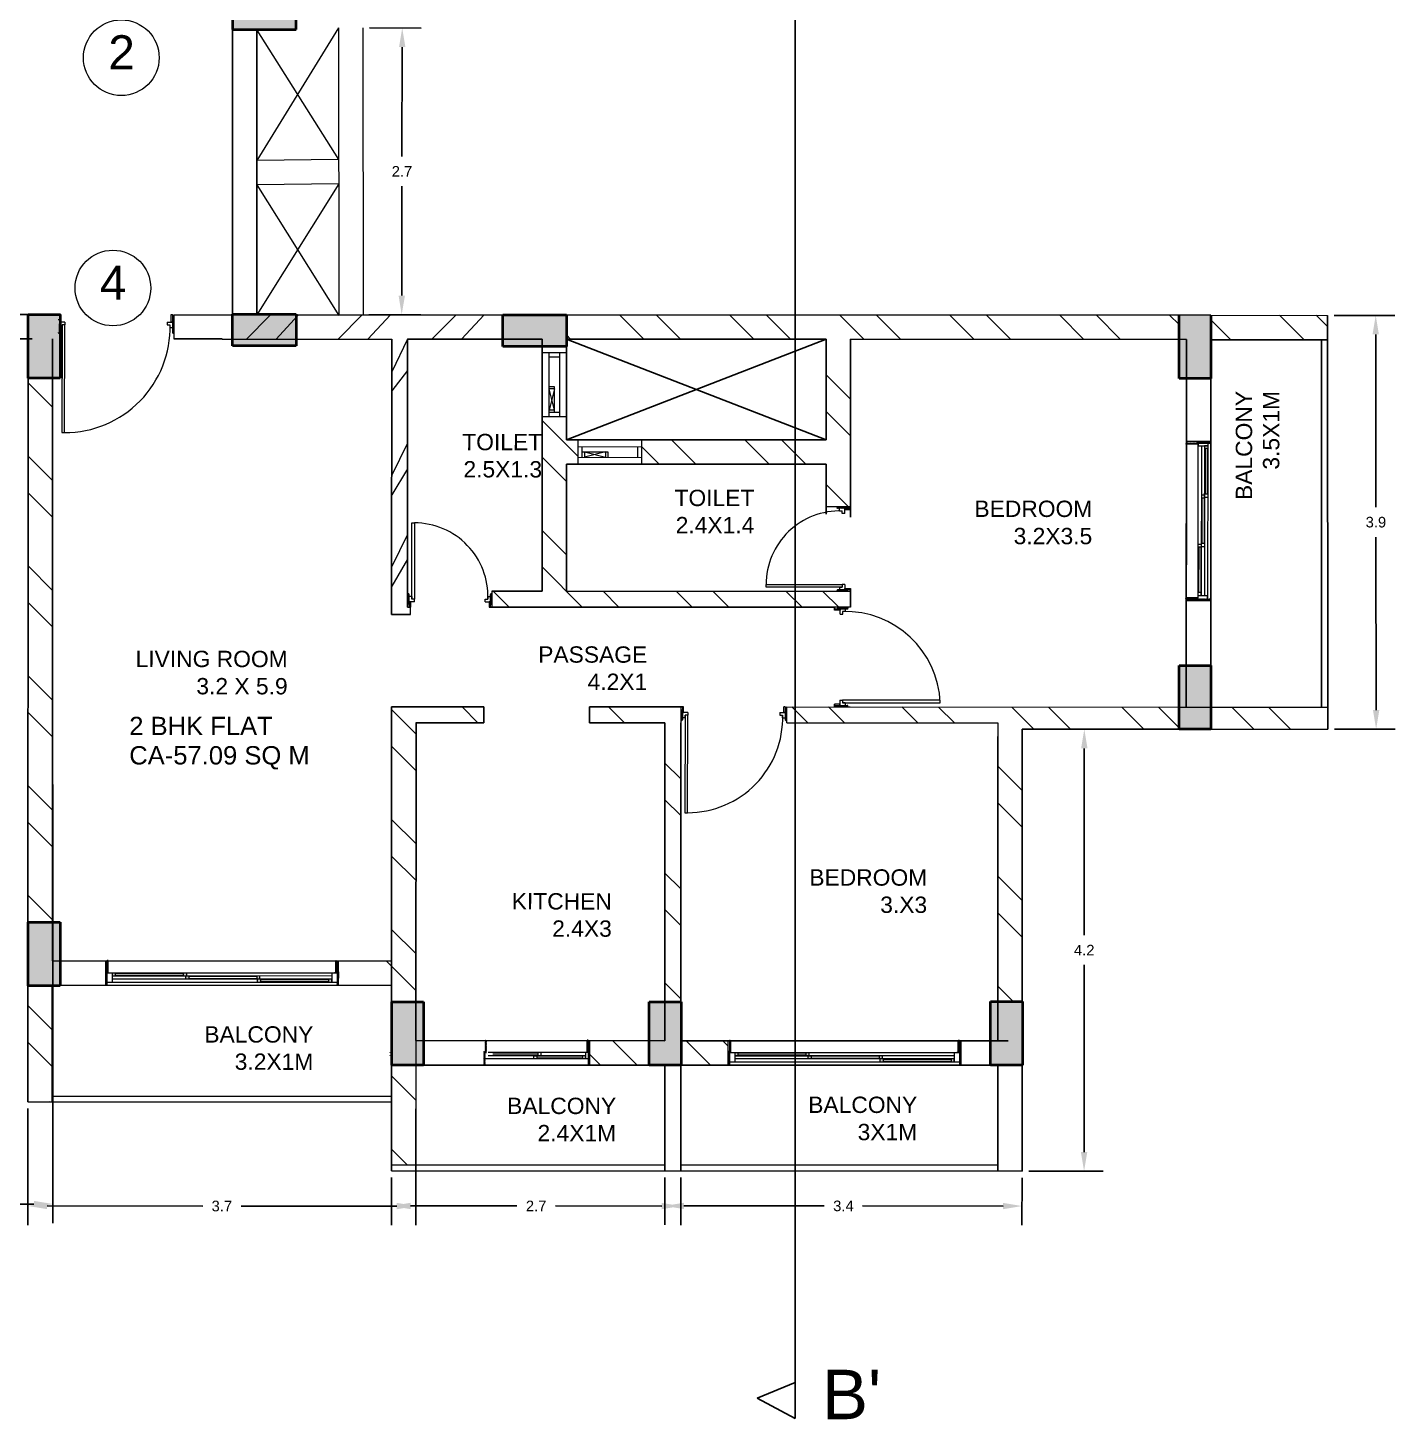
# Model space of a CAD drawing. Header units: metres. Extents: x 29392 to 32022, y 3934 to 33962.
# Drawn here: x 29453.41 to 29466.31, y 4176.21 to 4189.34 of the extents above; entities that cross this region are included whole.
import ezdxf

# ---------------------------------------------------------------- set-up
doc = ezdxf.new("R2010")
doc.units = ezdxf.units.M
doc.linetypes.add('DASHED2', pattern=[9.525, 6.35, -3.175])
doc.linetypes.add('HIDDEN2', pattern=[4.7625, 3.175, -1.5875])
for name, color, linetype, lineweight in [('COLUMN', 7, 'Continuous', 40), ('DOOR', 7, 'Continuous', 20), ('finiture', 7, 'Continuous', 20), ('text', 7, 'Continuous', 5)]:
    doc.layers.add(name, color=color, linetype=linetype, lineweight=lineweight)
doc.styles.add('Annotative', font='arial.ttf')
doc.styles.get("Standard").update_dxf_attribs({"font": 'arial.ttf'})
doc.dimstyles.get("Standard").update_dxf_attribs({"dimtxt": 0.1, "dimasz": 0.18, "dimexe": 0.18, "dimexo": 0.0625, "dimgap": 0.09, "dimtad": 0, "dimtih": 1, "dimtoh": 1, "dimdec": 1, "dimzin": 0, "dimdsep": 46, "dimtxsty": 'Standard', "dimcen": 0.09, "dimadec": 0, "dimazin": 0, "dimtfac": 1, "dimtdec": 1, "dimtofl": 0, "dimtmove": 0, "dimatfit": 3, "dimfxl": 1, "dimtolj": 1, "dimtzin": 0, "dimarcsym": 0})

# ---------------------------------------------------------------- blocks, each defined once
blk = doc.blocks.new('*D232')
at = {"color": 0, "lineweight": -2, "transparency": 16777216}
for p, q in [((29450.179, 4186.341), (29450.182, 4178.06)), ((29453.642, 4186.342), (29453.645, 4178.061)), ((29450.362, 4178.24), (29451.371, 4178.24)), ((29453.465, 4178.241), (29451.734, 4178.24))]:
    blk.add_line(p, q, dxfattribs=at)
at = {"color": 0, "transparency": 16777216}
for points in [[(29450.362, 4178.27), (29450.362, 4178.21), (29450.182, 4178.24)], [(29453.465, 4178.271), (29453.465, 4178.211), (29453.645, 4178.241)]]:
    blk.add_solid(points, dxfattribs=at)
at = {"layer": 'Defpoints', "color": 0, "transparency": 16777216}
for p in [(29450.179, 4186.403), (29453.642, 4186.405), (29450.182, 4178.24)]:
    blk.add_point(p, dxfattribs=at)
at = {"color": 0, "transparency": 16777216, "insert": (29451.552, 4178.24), "char_height": 0.1, "attachment_point": 5}
blk.add_mtext('\\A1;3.5', dxfattribs=at)
blk = doc.blocks.new('*D233')
at = {"color": 0, "lineweight": -2, "transparency": 16777216}
for p, q in [((29453.409, 4179.142), (29453.409, 4178.043)), ((29457.07, 4179.141), (29457.07, 4178.042)), ((29453.589, 4178.223), (29455.058, 4178.222)), ((29456.89, 4178.222), (29455.42, 4178.222))]:
    blk.add_line(p, q, dxfattribs=at)
at = {"color": 0, "transparency": 16777216}
for points in [[(29453.589, 4178.253), (29453.589, 4178.193), (29453.409, 4178.223)], [(29456.89, 4178.252), (29456.89, 4178.192), (29457.07, 4178.222)]]:
    blk.add_solid(points, dxfattribs=at)
at = {"layer": 'Defpoints', "color": 0, "transparency": 16777216}
for p in [(29453.409, 4179.205), (29457.07, 4179.203), (29457.07, 4178.222)]:
    blk.add_point(p, dxfattribs=at)
at = {"color": 0, "transparency": 16777216, "insert": (29455.239, 4178.222), "char_height": 0.1, "attachment_point": 5}
blk.add_mtext('\\A1;3.7', dxfattribs=at)
blk = doc.blocks.new('*D234')
at = {"color": 0, "lineweight": -2, "transparency": 16777216}
for p, q in [((29456.84, 4178.491), (29456.84, 4178.043)), ((29459.57, 4178.49), (29459.57, 4178.042)), ((29457.02, 4178.223), (29458.023, 4178.223)), ((29459.39, 4178.222), (29458.387, 4178.223))]:
    blk.add_line(p, q, dxfattribs=at)
at = {"color": 0, "transparency": 16777216}
for points in [[(29457.02, 4178.253), (29457.02, 4178.193), (29456.84, 4178.223)], [(29459.39, 4178.252), (29459.39, 4178.192), (29459.57, 4178.222)]]:
    blk.add_solid(points, dxfattribs=at)
at = {"layer": 'Defpoints', "color": 0, "transparency": 16777216}
for p in [(29456.84, 4178.553), (29459.57, 4178.552), (29459.57, 4178.222)]:
    blk.add_point(p, dxfattribs=at)
at = {"color": 0, "transparency": 16777216, "insert": (29458.205, 4178.223), "char_height": 0.1, "attachment_point": 5}
blk.add_mtext('\\A1;2.7', dxfattribs=at)
blk = doc.blocks.new('*D235')
at = {"color": 0, "lineweight": -2, "transparency": 16777216}
for p, q in [((29459.42, 4178.49), (29459.42, 4178.044)), ((29462.791, 4178.489), (29462.79, 4178.042)), ((29459.6, 4178.223), (29460.924, 4178.223)), ((29462.611, 4178.222), (29461.286, 4178.223))]:
    blk.add_line(p, q, dxfattribs=at)
at = {"color": 0, "transparency": 16777216}
for points in [[(29459.6, 4178.253), (29459.6, 4178.193), (29459.42, 4178.224)], [(29462.611, 4178.252), (29462.611, 4178.192), (29462.791, 4178.222)]]:
    blk.add_solid(points, dxfattribs=at)
at = {"layer": 'Defpoints', "color": 0, "transparency": 16777216}
for p in [(29459.42, 4178.553), (29462.791, 4178.552), (29462.791, 4178.222)]:
    blk.add_point(p, dxfattribs=at)
at = {"color": 0, "transparency": 16777216, "insert": (29461.105, 4178.223), "char_height": 0.1, "attachment_point": 5}
blk.add_mtext('\\A1;3.4', dxfattribs=at)
blk = doc.blocks.new('*D236')
at = {"color": 0, "lineweight": -2, "transparency": 16777216}
for p, q in [((29462.855, 4182.722), (29463.558, 4182.721)), ((29463.378, 4182.541), (29463.377, 4180.777)), ((29463.376, 4178.732), (29463.377, 4180.497)), ((29462.853, 4178.552), (29463.556, 4178.552))]:
    blk.add_line(p, q, dxfattribs=at)
at = {"color": 0, "transparency": 16777216}
for points in [[(29463.348, 4182.542), (29463.408, 4182.541), (29463.378, 4182.721)], [(29463.346, 4178.732), (29463.406, 4178.732), (29463.376, 4178.552)]]:
    blk.add_solid(points, dxfattribs=at)
at = {"layer": 'Defpoints', "color": 0, "transparency": 16777216}
for p in [(29462.792, 4182.722), (29463.378, 4182.721), (29462.791, 4178.552)]:
    blk.add_point(p, dxfattribs=at)
at = {"color": 0, "transparency": 16777216, "insert": (29463.377, 4180.637), "char_height": 0.1, "attachment_point": 5}
blk.add_mtext('\\A1;4.2', dxfattribs=at)
blk = doc.blocks.new('*D237')
at = {"color": 0, "lineweight": -2, "transparency": 16777216}
for p, q in [((29465.735, 4186.627), (29466.308, 4186.627)), ((29466.128, 4186.447), (29466.13, 4184.816)), ((29466.132, 4182.902), (29466.13, 4184.534)), ((29465.738, 4182.722), (29466.312, 4182.722))]:
    blk.add_line(p, q, dxfattribs=at)
at = {"color": 0, "transparency": 16777216}
for points in [[(29466.158, 4186.447), (29466.098, 4186.447), (29466.128, 4186.627)], [(29466.162, 4182.902), (29466.102, 4182.902), (29466.132, 4182.722)]]:
    blk.add_solid(points, dxfattribs=at)
at = {"layer": 'Defpoints', "color": 0, "transparency": 16777216}
for p in [(29465.672, 4186.627), (29465.676, 4182.722), (29466.132, 4182.722)]:
    blk.add_point(p, dxfattribs=at)
at = {"color": 0, "transparency": 16777216, "insert": (29466.13, 4184.675), "char_height": 0.1, "attachment_point": 5}
blk.add_mtext('\\A1;3.9', dxfattribs=at)
blk = doc.blocks.new('*D238')
at = {"color": 0, "lineweight": -2, "transparency": 16777216}
for p, q in [((29456.632, 4189.339), (29457.121, 4189.338)), ((29456.941, 4189.159), (29456.939, 4188.126)), ((29456.937, 4186.813), (29456.938, 4187.846)), ((29456.627, 4186.633), (29457.116, 4186.632))]:
    blk.add_line(p, q, dxfattribs=at)
at = {"color": 0, "transparency": 16777216}
for points in [[(29456.911, 4189.159), (29456.971, 4189.159), (29456.941, 4189.339)], [(29456.907, 4186.813), (29456.967, 4186.813), (29456.936, 4186.633)]]:
    blk.add_solid(points, dxfattribs=at)
at = {"layer": 'Defpoints', "color": 0, "transparency": 16777216}
for p in [(29456.569, 4189.339), (29456.564, 4186.633), (29456.936, 4186.633)]:
    blk.add_point(p, dxfattribs=at)
at = {"color": 0, "transparency": 16777216, "insert": (29456.939, 4187.986), "char_height": 0.1, "attachment_point": 5}
blk.add_mtext('\\A1;2.7', dxfattribs=at)

msp = doc.modelspace()

# ---------------------------------------------------------------- hatches: boundary and pattern name
h = msp.add_hatch()
h.set_pattern_fill('ANSI31', color=256, scale=0.002, angle=89.9774)
h.set_pattern_definition([(134.9774053, (29498.246408, 4019.6791897), (-0.0044918984, -0.00448835702), [])])
h.paths.add_polyline_path([(29461.05, 4184.806, -1), (29461.05, 4184.818), (29461.141, 4184.818), (29461.141, 4184.806)])
h.paths.add_polyline_path([(29461.119, 4184.794), (29461.119, 4184.806), (29461.141, 4184.806), (29461.171, 4184.806), (29461.171, 4184.794)])
h.paths.add_polyline_path([(29461.05, 4184.025, -1), (29461.05, 4184.037), (29461.141, 4184.037), (29461.141, 4184.025)])
h.paths.add_polyline_path([(29461.119, 4184.037), (29461.119, 4184.049), (29461.171, 4184.049), (29461.171, 4184.037)])
h = msp.add_hatch()
h.set_pattern_fill('ANSI31', color=256, scale=0.002, angle=179.9774)
h.set_pattern_definition([(224.9774053, (29627.924095, 4299.3507373), (0.00448835702, -0.0044918984), [])])
h.paths.add_polyline_path([(29457.775, 4183.994, -1), (29457.787, 4183.994), (29457.787, 4183.903), (29457.775, 4183.903)])
h.paths.add_polyline_path([(29457.763, 4183.925), (29457.775, 4183.925), (29457.775, 4183.903), (29457.775, 4183.873), (29457.763, 4183.873)])
h.paths.add_polyline_path([(29456.994, 4183.994, -1), (29457.006, 4183.994), (29457.006, 4183.903), (29456.994, 4183.903)])
h.paths.add_polyline_path([(29457.006, 4183.925), (29457.018, 4183.925), (29457.018, 4183.873), (29457.006, 4183.873)])
at = {"layer": 'COLUMN'}
h = msp.add_hatch(color=256, dxfattribs=at)
h.dxf.hatch_style = 1
h.paths.add_polyline_path([(29455.339, 4189.324), (29455.339, 4189.624), (29455.939, 4189.624), (29455.939, 4189.324)])
h = msp.add_hatch(color=256, dxfattribs=at)
h.dxf.hatch_style = 1
h.paths.add_polyline_path([(29453.412, 4186.635), (29453.712, 4186.635), (29453.712, 4186.035), (29453.412, 4186.035)])
h = msp.add_hatch(color=256, dxfattribs=at)
h.dxf.hatch_style = 1
h.paths.add_polyline_path([(29455.339, 4186.638), (29455.339, 4186.338), (29455.939, 4186.338), (29455.939, 4186.638)])
h = msp.add_hatch(color=256, dxfattribs=at)
h.dxf.hatch_style = 1
h.paths.add_polyline_path([(29458.492, 4186.633), (29458.492, 4186.333), (29457.892, 4186.333), (29457.892, 4186.633)])
h = msp.add_hatch(color=256, dxfattribs=at)
h.dxf.hatch_style = 1
h.paths.add_polyline_path([(29464.272, 4186.63), (29464.572, 4186.63), (29464.572, 4186.03), (29464.272, 4186.03)])
h = msp.add_hatch(color=256, dxfattribs=at)
h.dxf.hatch_style = 1
h.paths.add_polyline_path([(29464.272, 4183.322), (29464.572, 4183.322), (29464.572, 4182.722), (29464.272, 4182.722)])
h = msp.add_hatch(color=256, dxfattribs=at)
h.dxf.hatch_style = 1
h.paths.add_polyline_path([(29453.412, 4180.9), (29453.712, 4180.9), (29453.712, 4180.3), (29453.412, 4180.3)])
h = msp.add_hatch(color=256, dxfattribs=at)
h.dxf.hatch_style = 1
h.paths.add_polyline_path([(29456.843, 4180.15), (29457.143, 4180.15), (29457.143, 4179.55), (29456.843, 4179.55)])
h = msp.add_hatch(color=256, dxfattribs=at)
h.dxf.hatch_style = 1
h.paths.add_polyline_path([(29459.273, 4180.15), (29459.573, 4180.15), (29459.573, 4179.55), (29459.273, 4179.55)])
h = msp.add_hatch(color=256, dxfattribs=at)
h.dxf.hatch_style = 1
h.paths.add_polyline_path([(29462.494, 4180.151), (29462.794, 4180.151), (29462.794, 4179.551), (29462.494, 4179.551)])
at = {"layer": 'DOOR'}
h = msp.add_hatch(dxfattribs=at)
h.set_pattern_fill('ANSI31', color=256, scale=0.001, angle=-90.0226)
h.set_pattern_definition([(314.9774053, (29419.7303358, 4383.945094), (0.0022459492, 0.00224417851), [])])
h.paths.add_polyline_path([(29464.564, 4185.422, 1), (29464.564, 4185.434), (29464.444, 4185.434), (29464.444, 4185.422)])
h.paths.add_polyline_path([(29464.453, 4185.41), (29464.453, 4185.422), (29464.342, 4185.422, 1), (29464.342, 4185.41)])
h.paths.add_polyline_path([(29464.564, 4183.938, 1), (29464.564, 4183.95), (29464.443, 4183.95), (29464.443, 4183.938)])
h.paths.add_polyline_path([(29464.452, 4183.95), (29464.452, 4183.962), (29464.341, 4183.962, 1), (29464.341, 4183.95)])
h = msp.add_hatch(dxfattribs=at)
h.set_pattern_fill('ANSI31', color=256, scale=0.001, angle=-0.0226)
h.set_pattern_definition([(44.9774053, (29258.5588408, 4146.4412786), (-0.00224417851, 0.0022459492), [])])
h.paths.add_polyline_path([(29456.326, 4180.311, 1), (29456.338, 4180.311), (29456.339, 4180.431), (29456.327, 4180.431)])
h.paths.add_polyline_path([(29456.315, 4180.422), (29456.327, 4180.422), (29456.327, 4180.533, 1), (29456.315, 4180.533)])
h.paths.add_polyline_path([(29454.143, 4180.311, 1), (29454.155, 4180.311), (29454.155, 4180.432), (29454.143, 4180.432)])
h.paths.add_polyline_path([(29454.155, 4180.423), (29454.167, 4180.423), (29454.167, 4180.534, 1), (29454.155, 4180.534)])
h = msp.add_hatch(color=256, dxfattribs=at)
h.dxf.hatch_style = 1
h.paths.add_polyline_path([(29454.205, 4180.393), (29454.245, 4180.393), (29454.245, 4180.398), (29454.236, 4180.398), (29454.236, 4180.418), (29454.245, 4180.418), (29454.245, 4180.423), (29454.205, 4180.423)])
h.paths.add_polyline_path([(29454.878, 4180.398), (29454.865, 4180.398), (29454.865, 4180.393), (29454.905, 4180.393), (29454.905, 4180.423), (29454.865, 4180.423), (29454.865, 4180.418), (29454.878, 4180.418)])
h.paths.add_polyline_path([(29454.898, 4180.363), (29454.938, 4180.363), (29454.938, 4180.368), (29454.93, 4180.368), (29454.93, 4180.388), (29454.938, 4180.388), (29454.938, 4180.393), (29454.898, 4180.393)])
h.paths.add_polyline_path([(29455.571, 4180.367), (29455.558, 4180.367), (29455.558, 4180.362), (29455.598, 4180.362), (29455.598, 4180.392), (29455.558, 4180.392), (29455.558, 4180.387), (29455.571, 4180.387)])
h.paths.add_polyline_path([(29455.576, 4180.332), (29455.616, 4180.332), (29455.616, 4180.337), (29455.608, 4180.337), (29455.608, 4180.357), (29455.616, 4180.357), (29455.616, 4180.362), (29455.576, 4180.362)])
h.paths.add_polyline_path([(29456.249, 4180.337), (29456.236, 4180.337), (29456.236, 4180.332), (29456.276, 4180.332), (29456.276, 4180.362), (29456.236, 4180.362), (29456.236, 4180.357), (29456.249, 4180.357)])
h = msp.add_hatch(dxfattribs=at)
h.set_pattern_fill('ANSI31', color=256, scale=0.001, angle=-0.0226)
h.set_pattern_definition([(44.9774053, (29269.385737, 4149.097009), (-0.00224417851, 0.0022459492), [])])
h.paths.add_polyline_path([(29458.697, 4179.56, 1), (29458.709, 4179.56), (29458.709, 4179.68), (29458.697, 4179.68)])
h.paths.add_polyline_path([(29458.685, 4179.671), (29458.697, 4179.671), (29458.697, 4179.782, 1), (29458.685, 4179.782)])
h.paths.add_polyline_path([(29457.711, 4179.56, 1), (29457.723, 4179.56), (29457.723, 4179.681), (29457.711, 4179.681)])
h.paths.add_polyline_path([(29457.723, 4179.671), (29457.735, 4179.671), (29457.735, 4179.783, 1), (29457.723, 4179.783)])
h = msp.add_hatch(dxfattribs=at)
h.set_pattern_fill('ANSI31', color=256, scale=0.001, angle=-0.0226)
h.set_pattern_definition([(44.9774053, (29252.684137, 4149.1335953), (-0.00224417851, 0.0022459492), [])])
h.paths.add_polyline_path([(29462.201, 4179.558, 1), (29462.213, 4179.558), (29462.213, 4179.679), (29462.201, 4179.679)])
h.paths.add_polyline_path([(29462.189, 4179.67), (29462.201, 4179.67), (29462.201, 4179.781, 1), (29462.189, 4179.781)])
h.paths.add_polyline_path([(29460.017, 4179.559, 1), (29460.029, 4179.559), (29460.029, 4179.68), (29460.017, 4179.68)])
h.paths.add_polyline_path([(29460.029, 4179.67), (29460.041, 4179.67), (29460.042, 4179.782, 1), (29460.03, 4179.782)])
h = msp.add_hatch(color=256, dxfattribs=at)
h.dxf.hatch_style = 1
h.paths.add_polyline_path([(29460.079, 4179.64), (29460.119, 4179.64), (29460.119, 4179.645), (29460.111, 4179.645), (29460.111, 4179.665), (29460.119, 4179.665), (29460.119, 4179.67), (29460.079, 4179.67)])
h.paths.add_polyline_path([(29460.752, 4179.645), (29460.739, 4179.645), (29460.739, 4179.64), (29460.779, 4179.64), (29460.779, 4179.67), (29460.739, 4179.67), (29460.739, 4179.665), (29460.752, 4179.665)])
h.paths.add_polyline_path([(29460.773, 4179.61), (29460.813, 4179.61), (29460.813, 4179.615), (29460.804, 4179.615), (29460.804, 4179.635), (29460.813, 4179.635), (29460.813, 4179.64), (29460.773, 4179.64)])
h.paths.add_polyline_path([(29461.446, 4179.615), (29461.433, 4179.615), (29461.433, 4179.61), (29461.473, 4179.61), (29461.473, 4179.64), (29461.433, 4179.64), (29461.433, 4179.635), (29461.446, 4179.635)])
h.paths.add_polyline_path([(29461.451, 4179.58), (29461.491, 4179.58), (29461.491, 4179.585), (29461.482, 4179.585), (29461.482, 4179.605), (29461.491, 4179.605), (29461.491, 4179.61), (29461.451, 4179.61)])
h.paths.add_polyline_path([(29462.124, 4179.585), (29462.111, 4179.585), (29462.111, 4179.58), (29462.151, 4179.58), (29462.151, 4179.61), (29462.111, 4179.61), (29462.111, 4179.605), (29462.124, 4179.605)])
at = {"layer": 'text'}
h = msp.add_hatch(dxfattribs=at)
h.set_pattern_fill('ANSI32', color=256, scale=0.077, angle=-90)
h.set_pattern_definition([(315, (25721.01004, 33417.7428), (0.518609791, 0.518609791), []), (315, (25721.01004, 33417.39705), (0.518609791, 0.518609791), [])])
h.paths.add_polyline_path([(29453.41, 4180.9), (29453.412, 4186.035), (29453.642, 4186.035), (29453.64, 4180.9)])
h.paths.add_polyline_path([(29460.57, 4182.782), (29460.57, 4182.932), (29464.272, 4182.93), (29464.272, 4182.722), (29462.792, 4182.722), (29462.791, 4180.151), (29462.561, 4180.151), (29462.562, 4182.652), (29462.562, 4182.781)])
h.paths.add_polyline_path([(29459.42, 4180.15), (29459.42, 4182.782), (29458.71, 4182.783), (29458.71, 4182.933), (29459.57, 4182.932), (29459.57, 4182.782), (29459.57, 4180.15)])
h.paths.add_polyline_path([(29458.711, 4179.553), (29458.711, 4179.783), (29459.273, 4179.782), (29459.273, 4179.552)])
h.paths.add_polyline_path([(29459.573, 4179.552), (29459.573, 4179.782), (29460.015, 4179.782), (29460.015, 4179.552)])
h.paths.add_polyline_path([(29456.84, 4180.15), (29456.84, 4182.933), (29457.71, 4182.933), (29457.71, 4182.783), (29457.072, 4182.783), (29457.071, 4180.15)])
h.paths.add_polyline_path([(29456.341, 4180.304), (29456.341, 4180.534), (29456.84, 4180.533), (29456.84, 4180.303)])
h.paths.add_polyline_path([(29464.572, 4182.722), (29464.572, 4182.93), (29465.676, 4182.93), (29465.676, 4182.722)])
h.paths.add_polyline_path([(29464.572, 4186.397), (29464.572, 4186.63), (29465.672, 4186.627), (29465.672, 4186.397)])
h.paths.add_polyline_path([(29461.172, 4186.402), (29461.171, 4184.822), (29460.941, 4184.822), (29460.941, 4185.222), (29459.2, 4185.222), (29459.2, 4185.452), (29460.941, 4185.452), (29460.942, 4186.402), (29458.492, 4186.403), (29458.492, 4186.633), (29464.272, 4186.63), (29464.272, 4186.4)])
h.paths.add_polyline_path([(29457.791, 4183.873), (29457.791, 4184.023), (29458.261, 4184.023), (29458.262, 4185.673), (29458.492, 4185.673), (29458.491, 4185.453), (29458.6, 4185.453), (29458.6, 4185.223), (29458.491, 4185.223), (29458.491, 4184.023), (29460.941, 4184.022), (29461.171, 4184.022), (29461.171, 4183.872), (29461.021, 4183.872)])
h.paths.add_polyline_path([(29453.409, 4179.205), (29453.409, 4180.3), (29453.639, 4180.3), (29453.639, 4179.205), (29453.609, 4179.205)])
h.paths.add_polyline_path([(29456.84, 4178.61), (29456.84, 4179.55), (29457.07, 4179.55), (29457.07, 4178.61)])

# ---------------------------------------------------------------- linework, layer by layer
for p, q in [((29460.649, 4200.043), (29460.649, 4176.217)), ((29455.339, 4189.331), (29455.338, 4186.631)), ((29455.339, 4189.331), (29455.338, 4186.631)), ((29455.339, 4189.324), (29455.338, 4186.624)), ((29455.569, 4189.324), (29455.568, 4186.624)), ((29450.103, 4186.635), (29453.718, 4186.636)), ((29453.412, 4186.635), (29453.409, 4179.205)), ((29454.786, 4186.63), (29456.829, 4186.633)), ((29456.829, 4186.633), (29464.572, 4186.63)), ((29464.572, 4186.63), (29464.572, 4182.722)), ((29465.672, 4186.627), (29465.676, 4182.722)), ((29451.348, 4186.406), (29453.448, 4186.406)), ((29453.642, 4186.405), (29453.64, 4180.535)), ((29455.243, 4186.404), (29454.786, 4186.404)), ((29456.842, 4186.403), (29456.841, 4183.803)), ((29456.992, 4186.403), (29456.991, 4183.953)), ((29458.262, 4186.403), (29456.992, 4186.403)), ((29458.261, 4184.023), (29458.262, 4186.403)), ((29458.491, 4185.453), (29458.492, 4186.403)), ((29458.491, 4185.453), (29460.942, 4186.402)), ((29460.942, 4186.402), (29458.492, 4186.403)), ((29460.941, 4185.452), (29458.492, 4186.403)), ((29460.941, 4185.452), (29460.942, 4186.402)), ((29461.171, 4184.724), (29461.172, 4186.402)), ((29461.172, 4186.402), (29464.342, 4186.4)), ((29464.342, 4186.4), (29464.34, 4182.93)), ((29464.572, 4186.397), (29465.672, 4186.397)), ((29465.615, 4186.397), (29465.615, 4182.93)), ((29458.491, 4185.453), (29460.941, 4185.452)), ((29458.491, 4185.223), (29460.941, 4185.222)), ((29458.491, 4184.023), (29458.491, 4185.223)), ((29460.941, 4184.752), (29460.941, 4185.222)), ((29458.261, 4184.023), (29457.787, 4184.023)), ((29460.941, 4184.022), (29458.491, 4184.023)), ((29461.171, 4183.872), (29461.171, 4184.049)), ((29461.171, 4184.049), (29461.171, 4184.022)), ((29461.021, 4183.872), (29457.763, 4183.873)), ((29461.021, 4183.845), (29461.021, 4183.872)), ((29457.018, 4183.803), (29456.841, 4183.803)), ((29456.84, 4182.933), (29457.71, 4182.933)), ((29456.84, 4182.933), (29456.84, 4178.553)), ((29457.71, 4182.783), (29457.71, 4182.933)), ((29458.71, 4182.933), (29459.597, 4182.932)), ((29458.71, 4182.783), (29458.71, 4182.933)), ((29458.71, 4182.783), (29458.71, 4182.933)), ((29461.02, 4182.932), (29461.02, 4182.958)), ((29457.71, 4182.783), (29457.07, 4182.783)), ((29457.072, 4182.783), (29457.07, 4179.783)), ((29459.42, 4182.782), (29458.71, 4182.783)), ((29459.42, 4179.782), (29459.42, 4182.782)), ((29459.57, 4179.782), (29459.57, 4182.782)), ((29462.792, 4182.722), (29462.791, 4178.552)), ((29464.572, 4182.722), (29462.792, 4182.722)), ((29462.562, 4182.652), (29462.561, 4179.782)), ((29453.641, 4180.535), (29456.841, 4180.533)), ((29453.639, 4180.305), (29453.639, 4179.205)), ((29453.641, 4180.305), (29456.841, 4180.303)), ((29457.07, 4179.783), (29459.42, 4179.782)), ((29462.66, 4179.781), (29459.57, 4179.782)), ((29457.07, 4179.553), (29459.42, 4179.552)), ((29459.42, 4178.552), (29459.42, 4179.552)), ((29462.66, 4179.551), (29459.57, 4179.552)), ((29459.57, 4178.552), (29459.57, 4179.552)), ((29462.561, 4179.552), (29462.561, 4178.552)), ((29453.639, 4179.259), (29456.845, 4179.257)), ((29453.409, 4179.205), (29456.84, 4179.203)), ((29453.609, 4179.205), (29456.84, 4179.203)), ((29456.84, 4178.61), (29459.42, 4178.609)), ((29462.561, 4178.609), (29459.57, 4178.61)), ((29462.791, 4178.552), (29456.84, 4178.553)), ((29460.291, 4176.409), (29460.649, 4176.556)), ((29460.649, 4176.217), (29460.291, 4176.409))]:
    msp.add_line(p, q)
at = {"layer": 'COLUMN'}
for p, q in [((29455.339, 4189.624), (29455.339, 4189.324)), ((29455.939, 4189.324), (29455.939, 4189.624)), ((29455.339, 4189.324), (29455.939, 4189.324)), ((29453.412, 4186.035), (29453.412, 4186.635)), ((29453.412, 4186.635), (29453.712, 4186.635)), ((29453.712, 4186.635), (29453.712, 4186.035)), ((29455.339, 4186.338), (29455.339, 4186.638)), ((29455.339, 4186.638), (29455.939, 4186.638)), ((29455.939, 4186.638), (29455.939, 4186.338)), ((29457.892, 4186.333), (29457.892, 4186.633)), ((29457.892, 4186.633), (29458.492, 4186.633)), ((29458.492, 4186.633), (29458.492, 4186.333)), ((29464.272, 4186.03), (29464.272, 4186.63)), ((29464.572, 4186.63), (29464.572, 4186.03)), ((29455.939, 4186.338), (29455.339, 4186.338)), ((29458.492, 4186.333), (29457.892, 4186.333)), ((29453.712, 4186.035), (29453.412, 4186.035)), ((29464.572, 4186.03), (29464.272, 4186.03)), ((29464.272, 4182.722), (29464.272, 4183.322)), ((29464.272, 4183.322), (29464.572, 4183.322)), ((29464.572, 4183.322), (29464.572, 4182.722)), ((29464.572, 4182.722), (29464.272, 4182.722)), ((29453.412, 4180.3), (29453.412, 4180.9)), ((29453.412, 4180.9), (29453.712, 4180.9)), ((29453.712, 4180.9), (29453.712, 4180.3)), ((29453.712, 4180.3), (29453.412, 4180.3)), ((29456.843, 4179.55), (29456.843, 4180.15)), ((29456.843, 4180.15), (29457.143, 4180.15)), ((29457.143, 4180.15), (29457.143, 4179.55)), ((29459.273, 4179.55), (29459.273, 4180.15)), ((29459.273, 4180.15), (29459.573, 4180.15)), ((29459.573, 4180.15), (29459.573, 4179.55)), ((29462.494, 4179.551), (29462.494, 4180.151)), ((29462.494, 4180.151), (29462.794, 4180.151)), ((29462.794, 4180.151), (29462.794, 4179.551)), ((29457.143, 4179.55), (29456.843, 4179.55)), ((29459.573, 4179.55), (29459.273, 4179.55)), ((29462.794, 4179.551), (29462.494, 4179.551))]:
    msp.add_line(p, q, dxfattribs=at)
at = {"layer": 'DOOR'}
for p, q in [((29453.706, 4186.635), (29453.705, 4186.465)), ((29453.718, 4186.635), (29453.706, 4186.635)), ((29453.718, 4186.563), (29453.718, 4186.635)), ((29454.762, 4186.563), (29454.762, 4186.634)), ((29454.762, 4186.634), (29454.774, 4186.634)), ((29454.774, 4186.634), (29454.774, 4186.464)), ((29454.786, 4186.63), (29454.786, 4186.404)), ((29453.706, 4186.585), (29453.694, 4186.585)), ((29453.756, 4186.563), (29453.706, 4186.563)), ((29453.706, 4186.563), (29453.718, 4186.563)), ((29453.731, 4186.513), (29453.706, 4186.513)), ((29453.731, 4186.538), (29453.73, 4185.52)), ((29453.756, 4186.538), (29453.731, 4186.538)), ((29453.731, 4186.538), (29453.731, 4186.513)), ((29453.755, 4185.52), (29453.756, 4186.538)), ((29453.756, 4186.563), (29453.756, 4186.538)), ((29454.724, 4186.563), (29454.774, 4186.563)), ((29454.724, 4186.563), (29454.724, 4186.538)), ((29454.724, 4186.538), (29454.749, 4186.538)), ((29454.749, 4186.538), (29454.749, 4186.513)), ((29454.749, 4186.513), (29454.774, 4186.513)), ((29454.774, 4186.563), (29454.762, 4186.563)), ((29454.774, 4186.585), (29454.786, 4186.585)), ((29454.786, 4186.585), (29454.786, 4186.464)), ((29458.492, 4186.273), (29458.262, 4186.273)), ((29458.327, 4185.673), (29458.327, 4186.273)), ((29458.427, 4186.233), (29458.327, 4186.233)), ((29458.427, 4185.673), (29458.427, 4186.273)), ((29458.377, 4185.953), (29458.327, 4185.953)), ((29458.377, 4185.933), (29458.377, 4185.953)), ((29458.377, 4185.933), (29458.327, 4185.933)), ((29458.377, 4185.733), (29458.377, 4185.933)), ((29458.377, 4185.733), (29458.327, 4185.733)), ((29458.327, 4185.713), (29458.427, 4185.713)), ((29458.377, 4185.713), (29458.377, 4185.733)), ((29458.262, 4185.673), (29458.492, 4185.673)), ((29453.73, 4185.52), (29453.755, 4185.52)), ((29458.6, 4185.223), (29458.6, 4185.453)), ((29459.2, 4185.452), (29459.2, 4185.222)), ((29464.571, 4185.436), (29464.341, 4185.436)), ((29464.444, 4185.434), (29464.564, 4185.434)), ((29464.444, 4185.422), (29464.444, 4185.434)), ((29458.6, 4185.388), (29459.2, 4185.387)), ((29458.64, 4185.288), (29458.64, 4185.388)), ((29458.64, 4185.338), (29458.66, 4185.338)), ((29458.66, 4185.338), (29458.86, 4185.338)), ((29458.66, 4185.338), (29458.66, 4185.288)), ((29458.86, 4185.338), (29458.86, 4185.288)), ((29458.86, 4185.338), (29458.88, 4185.338)), ((29458.88, 4185.338), (29458.88, 4185.288)), ((29459.16, 4185.387), (29459.16, 4185.287)), ((29464.342, 4185.422), (29464.564, 4185.422)), ((29464.453, 4185.41), (29464.342, 4185.41)), ((29464.452, 4183.95), (29464.453, 4185.422)), ((29464.453, 4185.422), (29464.543, 4185.422)), ((29464.453, 4185.422), (29464.453, 4185.397)), ((29464.453, 4185.397), (29464.543, 4185.397)), ((29464.453, 4185.397), (29464.483, 4185.397)), ((29464.483, 4185.397), (29464.482, 4183.98)), ((29464.513, 4185.397), (29464.512, 4183.98)), ((29464.543, 4185.397), (29464.513, 4185.397)), ((29464.513, 4185.397), (29464.513, 4185.377)), ((29464.513, 4185.397), (29464.513, 4185.357)), ((29464.513, 4185.357), (29464.518, 4185.357)), ((29464.518, 4185.37), (29464.518, 4184.94)), ((29464.538, 4185.37), (29464.518, 4185.37)), ((29464.538, 4185.37), (29464.538, 4184.94)), ((29464.538, 4185.357), (29464.543, 4185.357)), ((29464.543, 4185.422), (29464.542, 4183.95)), ((29464.543, 4185.397), (29464.543, 4185.347)), ((29464.543, 4185.397), (29464.543, 4184.897)), ((29458.6, 4185.288), (29459.2, 4185.287)), ((29464.513, 4184.929), (29464.483, 4184.929)), ((29464.483, 4184.929), (29464.483, 4184.889)), ((29464.488, 4184.902), (29464.488, 4184.473)), ((29464.508, 4184.902), (29464.488, 4184.902)), ((29464.508, 4184.902), (29464.508, 4184.473)), ((29464.513, 4184.909), (29464.513, 4184.949)), ((29464.513, 4184.949), (29464.518, 4184.949)), ((29464.513, 4184.909), (29464.513, 4184.929)), ((29464.543, 4184.909), (29464.513, 4184.909)), ((29464.538, 4184.94), (29464.518, 4184.94)), ((29464.538, 4184.949), (29464.543, 4184.949)), ((29460.941, 4184.822), (29461.171, 4184.822)), ((29461.141, 4184.818), (29461.05, 4184.818)), ((29461.171, 4184.806), (29461.05, 4184.806)), ((29461.069, 4184.781), (29461.069, 4184.806)), ((29461.069, 4184.781), (29461.094, 4184.781)), ((29461.094, 4184.756), (29461.094, 4184.781)), ((29461.119, 4184.756), (29461.119, 4184.806)), ((29461.119, 4184.806), (29461.119, 4184.794)), ((29461.119, 4184.794), (29461.171, 4184.794)), ((29461.141, 4184.806), (29461.141, 4184.818)), ((29461.171, 4184.806), (29461.171, 4184.794)), ((29464.483, 4184.889), (29464.488, 4184.889)), ((29464.508, 4184.889), (29464.513, 4184.889)), ((29464.513, 4184.897), (29464.513, 4184.397)), ((29457.031, 4183.95), (29457.032, 4184.669)), ((29457.032, 4184.669), (29457.057, 4184.669)), ((29457.057, 4184.669), (29457.056, 4183.95)), ((29461.119, 4184.756), (29461.094, 4184.756)), ((29464.453, 4184.428), (29464.453, 4184.468)), ((29464.453, 4184.468), (29464.483, 4184.468)), ((29464.453, 4184.428), (29464.458, 4184.428)), ((29464.458, 4184.441), (29464.457, 4184.011)), ((29464.478, 4184.441), (29464.458, 4184.441)), ((29464.478, 4184.441), (29464.477, 4184.011)), ((29464.478, 4184.428), (29464.483, 4184.428)), ((29464.482, 4183.98), (29464.483, 4184.48)), ((29464.483, 4184.482), (29464.488, 4184.482)), ((29464.513, 4184.442), (29464.483, 4184.442)), ((29464.508, 4184.473), (29464.488, 4184.473)), ((29464.508, 4184.482), (29464.513, 4184.482)), ((29456.991, 4183.873), (29456.991, 4184.023)), ((29456.994, 4183.903), (29456.994, 4183.994)), ((29457.006, 4183.873), (29457.006, 4183.994)), ((29457.775, 4183.873), (29457.775, 4183.994)), ((29457.787, 4184.024), (29457.787, 4183.873)), ((29457.787, 4183.903), (29457.787, 4183.994)), ((29460.375, 4184.062), (29460.375, 4184.087)), ((29460.375, 4184.087), (29461.094, 4184.087)), ((29461.094, 4184.062), (29460.375, 4184.062)), ((29461.171, 4184.022), (29460.941, 4184.022)), ((29461.171, 4184.037), (29461.05, 4184.037)), ((29461.141, 4184.025), (29461.05, 4184.025)), ((29461.069, 4184.062), (29461.069, 4184.037)), ((29461.069, 4184.062), (29461.094, 4184.062)), ((29461.119, 4184.087), (29461.094, 4184.087)), ((29461.094, 4184.087), (29461.094, 4184.062)), ((29461.119, 4184.087), (29461.119, 4184.037)), ((29461.119, 4184.037), (29461.119, 4184.049)), ((29461.119, 4184.049), (29461.171, 4184.049)), ((29461.141, 4184.037), (29461.141, 4184.025)), ((29461.171, 4184.037), (29461.171, 4184.049)), ((29464.452, 4183.98), (29464.452, 4184.02)), ((29464.452, 4184.02), (29464.457, 4184.02)), ((29464.542, 4183.98), (29464.452, 4183.98)), ((29464.477, 4184.011), (29464.457, 4184.011)), ((29464.477, 4184.02), (29464.482, 4184.02)), ((29464.542, 4183.95), (29464.542, 4183.98)), ((29457.006, 4183.903), (29456.994, 4183.903)), ((29457.031, 4183.975), (29457.006, 4183.975)), ((29457.056, 4183.925), (29457.006, 4183.925)), ((29457.006, 4183.925), (29457.018, 4183.925)), ((29457.006, 4183.873), (29457.018, 4183.873)), ((29457.018, 4183.925), (29457.018, 4183.873)), ((29457.031, 4183.975), (29457.031, 4183.95)), ((29457.056, 4183.95), (29457.031, 4183.95)), ((29457.056, 4183.925), (29457.056, 4183.95)), ((29457.725, 4183.925), (29457.725, 4183.95)), ((29457.725, 4183.95), (29457.75, 4183.95)), ((29457.725, 4183.925), (29457.775, 4183.925)), ((29457.75, 4183.975), (29457.775, 4183.975)), ((29457.75, 4183.975), (29457.75, 4183.95)), ((29457.775, 4183.925), (29457.763, 4183.925)), ((29457.763, 4183.925), (29457.763, 4183.873)), ((29457.775, 4183.873), (29457.763, 4183.873)), ((29457.775, 4183.903), (29457.787, 4183.903)), ((29461.171, 4183.872), (29461.021, 4183.872)), ((29461.021, 4183.857), (29461.142, 4183.857)), ((29461.021, 4183.857), (29461.021, 4183.845)), ((29461.051, 4183.869), (29461.142, 4183.869)), ((29461.051, 4183.857), (29461.051, 4183.869)), ((29461.073, 4183.807), (29461.073, 4183.857)), ((29461.073, 4183.857), (29461.073, 4183.845)), ((29461.123, 4183.832), (29461.123, 4183.857)), ((29464.452, 4183.962), (29464.341, 4183.962)), ((29464.341, 4183.95), (29464.564, 4183.95)), ((29464.341, 4183.936), (29464.571, 4183.936)), ((29464.443, 4183.95), (29464.443, 4183.938)), ((29464.443, 4183.938), (29464.564, 4183.938)), ((29464.465, 4183.95), (29464.555, 4183.95)), ((29461.073, 4183.845), (29461.021, 4183.845)), ((29461.073, 4183.807), (29461.098, 4183.807)), ((29461.098, 4183.807), (29461.098, 4183.832)), ((29461.123, 4183.832), (29461.098, 4183.832)), ((29459.57, 4182.932), (29459.57, 4182.782)), ((29459.585, 4182.932), (29459.585, 4182.811)), ((29459.585, 4182.932), (29459.597, 4182.932)), ((29459.597, 4182.88), (29459.597, 4182.932)), ((29460.544, 4182.88), (29460.544, 4182.932)), ((29460.556, 4182.932), (29460.544, 4182.932)), ((29460.556, 4182.932), (29460.556, 4182.811)), ((29460.57, 4182.782), (29460.57, 4182.932)), ((29461.072, 4182.958), (29461.02, 4182.958)), ((29461.02, 4182.946), (29461.02, 4182.958)), ((29461.02, 4182.946), (29461.141, 4182.946)), ((29461.02, 4182.932), (29461.17, 4182.932)), ((29461.051, 4182.946), (29461.051, 4182.934)), ((29461.051, 4182.934), (29461.141, 4182.934)), ((29461.072, 4182.996), (29461.072, 4182.946)), ((29461.072, 4182.996), (29461.097, 4182.996)), ((29461.072, 4182.946), (29461.072, 4182.958)), ((29461.097, 4182.996), (29461.097, 4182.971)), ((29462.018, 4182.996), (29461.097, 4182.996)), ((29461.122, 4182.971), (29461.097, 4182.971)), ((29461.097, 4182.971), (29462.018, 4182.971)), ((29461.122, 4182.971), (29461.122, 4182.946)), ((29462.018, 4182.971), (29462.018, 4182.996)), ((29459.573, 4182.902), (29459.573, 4182.811)), ((29459.585, 4182.902), (29459.573, 4182.902)), ((29459.635, 4182.88), (29459.585, 4182.88)), ((29459.585, 4182.88), (29459.597, 4182.88)), ((29459.61, 4182.83), (29459.585, 4182.83)), ((29459.61, 4182.855), (29459.609, 4181.934)), ((29459.635, 4182.855), (29459.61, 4182.855)), ((29459.61, 4182.83), (29459.61, 4182.855)), ((29459.634, 4181.934), (29459.635, 4182.855)), ((29459.635, 4182.88), (29459.635, 4182.855)), ((29460.506, 4182.88), (29460.556, 4182.88)), ((29460.506, 4182.88), (29460.506, 4182.855)), ((29460.506, 4182.855), (29460.531, 4182.855)), ((29460.531, 4182.83), (29460.531, 4182.855)), ((29460.531, 4182.83), (29460.556, 4182.83)), ((29460.556, 4182.88), (29460.544, 4182.88)), ((29460.556, 4182.902), (29460.568, 4182.902)), ((29460.568, 4182.902), (29460.568, 4182.811)), ((29459.609, 4181.934), (29459.634, 4181.934)), ((29454.141, 4180.534), (29454.141, 4180.304)), ((29454.155, 4180.534), (29454.155, 4180.311)), ((29454.167, 4180.423), (29454.167, 4180.534)), ((29456.315, 4180.422), (29456.315, 4180.533)), ((29456.327, 4180.533), (29456.326, 4180.311)), ((29456.341, 4180.304), (29456.341, 4180.534)), ((29454.155, 4180.432), (29454.143, 4180.432)), ((29454.143, 4180.432), (29454.143, 4180.311)), ((29454.155, 4180.423), (29454.18, 4180.423)), ((29454.155, 4180.423), (29456.327, 4180.422)), ((29454.155, 4180.423), (29454.205, 4180.423)), ((29454.155, 4180.41), (29454.155, 4180.32)), ((29456.326, 4180.332), (29454.155, 4180.333)), ((29454.205, 4180.423), (29454.205, 4180.333)), ((29454.205, 4180.423), (29454.245, 4180.423)), ((29456.276, 4180.392), (29454.205, 4180.393)), ((29454.205, 4180.393), (29455.385, 4180.392)), ((29456.276, 4180.362), (29454.205, 4180.363)), ((29454.878, 4180.418), (29454.236, 4180.418)), ((29454.236, 4180.398), (29454.236, 4180.418)), ((29454.878, 4180.398), (29454.236, 4180.398)), ((29454.245, 4180.423), (29454.245, 4180.418)), ((29454.245, 4180.398), (29454.245, 4180.393)), ((29454.865, 4180.423), (29454.905, 4180.423)), ((29454.865, 4180.423), (29454.865, 4180.418)), ((29454.865, 4180.398), (29454.865, 4180.393)), ((29454.878, 4180.398), (29454.878, 4180.418)), ((29454.885, 4180.423), (29454.925, 4180.423)), ((29454.898, 4180.363), (29454.898, 4180.393)), ((29454.905, 4180.423), (29454.905, 4180.393)), ((29455.571, 4180.387), (29454.93, 4180.388)), ((29454.93, 4180.368), (29454.93, 4180.388)), ((29455.571, 4180.367), (29454.93, 4180.368)), ((29454.938, 4180.393), (29454.938, 4180.388)), ((29454.938, 4180.368), (29454.938, 4180.363)), ((29455.801, 4180.362), (29455.301, 4180.362)), ((29455.558, 4180.392), (29455.558, 4180.387)), ((29455.558, 4180.367), (29455.558, 4180.362)), ((29455.571, 4180.367), (29455.571, 4180.387)), ((29455.576, 4180.332), (29455.576, 4180.362)), ((29455.598, 4180.362), (29455.598, 4180.392)), ((29456.249, 4180.357), (29455.608, 4180.357)), ((29455.608, 4180.337), (29455.608, 4180.357)), ((29456.249, 4180.337), (29455.608, 4180.337)), ((29455.616, 4180.362), (29455.616, 4180.357)), ((29455.616, 4180.337), (29455.616, 4180.332)), ((29456.301, 4180.332), (29455.801, 4180.332)), ((29456.276, 4180.332), (29456.226, 4180.332)), ((29456.276, 4180.362), (29456.236, 4180.362)), ((29456.236, 4180.362), (29456.236, 4180.357)), ((29456.236, 4180.337), (29456.236, 4180.332)), ((29456.249, 4180.337), (29456.249, 4180.357)), ((29456.276, 4180.362), (29456.256, 4180.362)), ((29456.277, 4180.422), (29456.276, 4180.332)), ((29456.276, 4180.332), (29456.276, 4180.362)), ((29456.327, 4180.422), (29456.302, 4180.422)), ((29456.327, 4180.422), (29456.326, 4180.332)), ((29456.327, 4180.431), (29456.339, 4180.431)), ((29456.339, 4180.431), (29456.338, 4180.311)), ((29458.685, 4179.671), (29458.685, 4179.782)), ((29458.697, 4179.782), (29458.697, 4179.56)), ((29458.711, 4179.553), (29458.711, 4179.783)), ((29460.015, 4179.782), (29460.015, 4179.552)), ((29460.03, 4179.782), (29460.029, 4179.559)), ((29460.041, 4179.67), (29460.042, 4179.782)), ((29462.189, 4179.67), (29462.189, 4179.781)), ((29462.201, 4179.781), (29462.201, 4179.558)), ((29462.215, 4179.551), (29462.215, 4179.781)), ((29456.823, 4179.672), (29456.823, 4179.667)), ((29458.697, 4179.671), (29457.753, 4179.671)), ((29458.225, 4179.666), (29457.795, 4179.666)), ((29458.252, 4179.671), (29458.212, 4179.671)), ((29458.212, 4179.671), (29458.212, 4179.666)), ((29458.225, 4179.646), (29458.225, 4179.666)), ((29458.252, 4179.641), (29458.252, 4179.671)), ((29458.672, 4179.671), (29458.672, 4179.611)), ((29458.697, 4179.68), (29458.709, 4179.68)), ((29458.697, 4179.671), (29458.697, 4179.581)), ((29458.709, 4179.68), (29458.709, 4179.56)), ((29460.029, 4179.68), (29460.017, 4179.68)), ((29460.017, 4179.68), (29460.017, 4179.559)), ((29460.029, 4179.67), (29460.054, 4179.67)), ((29460.029, 4179.67), (29462.201, 4179.67)), ((29460.029, 4179.67), (29460.079, 4179.67)), ((29460.029, 4179.658), (29460.029, 4179.568)), ((29460.079, 4179.67), (29460.079, 4179.58)), ((29460.079, 4179.67), (29460.119, 4179.67)), ((29460.752, 4179.665), (29460.111, 4179.665)), ((29460.111, 4179.645), (29460.111, 4179.665)), ((29460.119, 4179.67), (29460.119, 4179.665)), ((29460.739, 4179.67), (29460.779, 4179.67)), ((29460.739, 4179.67), (29460.739, 4179.665)), ((29460.752, 4179.645), (29460.752, 4179.665)), ((29460.759, 4179.67), (29460.799, 4179.67)), ((29460.779, 4179.67), (29460.779, 4179.64)), ((29462.151, 4179.67), (29462.151, 4179.58)), ((29462.201, 4179.67), (29462.176, 4179.67)), ((29462.201, 4179.679), (29462.213, 4179.679)), ((29462.201, 4179.67), (29462.201, 4179.58)), ((29462.213, 4179.679), (29462.213, 4179.558)), ((29456.823, 4179.647), (29456.823, 4179.642)), ((29458.697, 4179.611), (29457.723, 4179.611)), ((29458.672, 4179.641), (29457.753, 4179.641)), ((29458.172, 4179.641), (29457.753, 4179.641)), ((29458.225, 4179.646), (29457.795, 4179.646)), ((29458.672, 4179.611), (29458.172, 4179.611)), ((29458.184, 4179.611), (29458.184, 4179.641)), ((29458.184, 4179.641), (29458.224, 4179.641)), ((29458.212, 4179.646), (29458.212, 4179.641)), ((29458.645, 4179.636), (29458.216, 4179.636)), ((29458.216, 4179.616), (29458.216, 4179.636)), ((29458.645, 4179.616), (29458.216, 4179.616)), ((29458.224, 4179.641), (29458.224, 4179.636)), ((29458.224, 4179.616), (29458.224, 4179.611)), ((29458.232, 4179.641), (29458.252, 4179.641)), ((29458.672, 4179.611), (29458.622, 4179.611)), ((29458.672, 4179.641), (29458.632, 4179.641)), ((29458.632, 4179.641), (29458.632, 4179.636)), ((29458.632, 4179.616), (29458.632, 4179.611)), ((29458.645, 4179.616), (29458.645, 4179.636)), ((29458.672, 4179.641), (29458.652, 4179.641)), ((29458.672, 4179.611), (29458.672, 4179.641)), ((29462.201, 4179.58), (29460.029, 4179.581)), ((29462.151, 4179.64), (29460.079, 4179.64)), ((29460.079, 4179.64), (29461.259, 4179.64)), ((29462.151, 4179.61), (29460.079, 4179.61)), ((29460.752, 4179.645), (29460.111, 4179.645)), ((29460.119, 4179.645), (29460.119, 4179.64)), ((29460.739, 4179.645), (29460.739, 4179.64)), ((29460.773, 4179.61), (29460.773, 4179.64)), ((29461.446, 4179.635), (29460.804, 4179.635)), ((29460.804, 4179.615), (29460.804, 4179.635)), ((29461.446, 4179.615), (29460.804, 4179.615)), ((29460.813, 4179.64), (29460.813, 4179.635)), ((29460.813, 4179.615), (29460.813, 4179.61)), ((29461.676, 4179.61), (29461.176, 4179.61)), ((29461.433, 4179.64), (29461.433, 4179.635)), ((29461.433, 4179.615), (29461.433, 4179.61)), ((29461.446, 4179.615), (29461.446, 4179.635)), ((29461.451, 4179.58), (29461.451, 4179.61)), ((29461.473, 4179.61), (29461.473, 4179.64)), ((29462.124, 4179.605), (29461.482, 4179.605)), ((29461.482, 4179.585), (29461.482, 4179.605)), ((29462.124, 4179.585), (29461.482, 4179.585)), ((29461.491, 4179.61), (29461.491, 4179.605)), ((29461.491, 4179.585), (29461.491, 4179.58)), ((29462.176, 4179.58), (29461.676, 4179.58)), ((29462.151, 4179.58), (29462.101, 4179.58)), ((29462.151, 4179.61), (29462.111, 4179.61)), ((29462.111, 4179.61), (29462.111, 4179.605)), ((29462.111, 4179.585), (29462.111, 4179.58)), ((29462.124, 4179.585), (29462.124, 4179.605)), ((29462.151, 4179.61), (29462.131, 4179.61)), ((29462.151, 4179.58), (29462.151, 4179.61))]:
    msp.add_line(p, q, dxfattribs=at)
at = {"layer": 'DOOR', "linetype": 'HIDDEN2'}
for p, q in [((29458.377, 4185.733), (29458.327, 4185.933)), ((29458.377, 4185.933), (29458.327, 4185.733)), ((29458.66, 4185.338), (29458.86, 4185.288)), ((29458.86, 4185.338), (29458.66, 4185.288))]:
    msp.add_line(p, q, dxfattribs=at)
at = {"layer": 'DOOR', "linetype": 'DASHED2'}
for centre, radius, start, end in [((29453.756, 4186.514), 0.994, 269.9774, 1.3762), ((29461.069, 4184.087), 0.694, 87.9479, 179.9774), ((29457.056, 4183.975), 0.694, 357.9479, 89.9774), ((29461.121, 4182.935), 0.898, 2.3014, 91.5056), ((29459.635, 4182.831), 0.897, 269.9774, 1.5385)]:
    msp.add_arc(centre, radius, start, end, dxfattribs=at)
at = {"layer": 'DOOR'}
for centre, start, end in [((29453.699, 4186.465), 179.9774, 359.9774), ((29454.78, 4186.464), 179.9774, 359.9774), ((29464.564, 4185.428), 269.9774, 89.9774), ((29464.342, 4185.416), 89.9774, 269.9774), ((29461.05, 4184.812), 89.9774, 269.9774), ((29457, 4183.994), 359.9774, 179.9774), ((29457.781, 4183.994), 359.9774, 179.9774), ((29461.05, 4184.031), 89.9774, 269.9774), ((29461.142, 4183.863), 269.9774, 89.9774), ((29464.341, 4183.956), 89.9774, 269.9774), ((29464.564, 4183.944), 269.9774, 89.9774), ((29461.141, 4182.94), 269.9774, 89.9774), ((29459.579, 4182.811), 179.9774, 359.9774), ((29460.562, 4182.811), 179.9774, 359.9774), ((29454.161, 4180.534), 359.9774, 179.9774), ((29454.149, 4180.311), 179.9774, 359.9774), ((29456.332, 4180.311), 179.9774, 359.9774), ((29458.691, 4179.782), 359.9774, 179.9774), ((29462.195, 4179.781), 359.9774, 179.9774), ((29458.703, 4179.56), 179.9774, 359.9774), ((29460.023, 4179.559), 179.9774, 359.9774), ((29462.207, 4179.558), 179.9774, 359.9774)]:
    msp.add_arc(centre, 0.006, start, end, dxfattribs=at)
at = {"layer": 'finiture'}
for p, q in [((29464.342, 4186.4), (29464.341, 4184.274)), ((29462.562, 4182.782), (29462.561, 4180.526))]:
    msp.add_line(p, q, dxfattribs=at)
at = {"layer": 'text'}
for p, q in [((29456.339, 4189.339), (29455.569, 4188.089)), ((29455.569, 4189.318), (29456.34, 4188.097)), ((29456.339, 4189.339), (29456.344, 4186.626)), ((29456.569, 4189.339), (29456.574, 4186.626)), ((29456.34, 4188.097), (29455.568, 4188.089)), ((29456.343, 4187.867), (29455.568, 4186.631)), ((29456.343, 4187.867), (29455.57, 4187.859)), ((29455.57, 4187.859), (29456.344, 4186.626)), ((29455.696, 4186.63), (29455.469, 4186.398)), ((29455.96, 4186.63), (29455.748, 4186.4)), ((29456.564, 4186.633), (29456.338, 4186.402)), ((29456.829, 4186.633), (29456.617, 4186.403)), ((29457.449, 4186.633), (29457.222, 4186.401)), ((29457.713, 4186.633), (29457.501, 4186.403)), ((29464.572, 4186.63), (29465.672, 4186.627)), ((29455.243, 4186.403), (29456.842, 4186.403)), ((29456.992, 4186.403), (29456.842, 4186.095)), ((29456.992, 4186.107), (29456.844, 4185.916)), ((29456.991, 4185.422), (29456.841, 4185.114)), ((29456.991, 4185.178), (29456.844, 4184.934)), ((29456.991, 4184.559), (29456.841, 4184.251)), ((29456.991, 4184.326), (29456.843, 4184.072)), ((29456.994, 4183.903), (29456.991, 4183.903)), ((29456.991, 4183.873), (29457.018, 4183.873)), ((29457.018, 4183.803), (29457.018, 4183.873)), ((29460.57, 4182.932), (29464.34, 4182.93)), ((29464.272, 4182.93), (29465.676, 4182.93)), ((29460.57, 4182.782), (29462.562, 4182.781)), ((29464.572, 4182.722), (29465.676, 4182.722)), ((29457.07, 4179.783), (29457.07, 4178.61))]:
    msp.add_line(p, q, dxfattribs=at)
at = {"layer": 'text', "color": 251, "true_color": 0x636466}
for centre in [(29454.29, 4189.058), (29454.211, 4186.885)]:
    msp.add_circle(centre, 0.357, dxfattribs=at)

# ---------------------------------------------------------------- texts
at = {"color": 251, "true_color": 0x636466}
for s, p in [('2 BHK FLAT ', (29454.365, 4182.666)), ('CA-57.09 SQ M', (29454.365, 4182.389))]:
    msp.add_text(s, height=0.17273, dxfattribs=at).set_placement(p)
at = {"transparency": 16777216}
msp.add_text("B'", height=0.4666, dxfattribs=at).set_placement((29460.902, 4176.211))
at = {"attachment_point": 9, "style": 'Annotative'}
for s, insert, char_height, rotation in [('BALCONY\\P3.5X1M', (29465.221, 4185.913), 0.1541, 89.9548), ('TOILET\\P2.5X1.3', (29458.261, 4185.095), 0.1541, 359.9548), ('TOILET\\P2.4X1.4', (29460.264, 4184.57), 0.1541, 359.9548), ('BEDROOM\\P3.2X3.5', (29463.453, 4184.465), 0.1541, 359.9548), ('LIVING ROOM \\P3.2 X 5.9', (29455.86, 4183.048), 0.15413, 359.9548), ('PASSAGE\\P4.2X1', (29459.253, 4183.092), 0.1541, 359.9548), ('BEDROOM\\P3.X3', (29461.895, 4180.986), 0.1541, 359.9548), ('KITCHEN\\P2.4X3', (29458.919, 4180.761), 0.1541, 359.9548), ('BALCONY\\P3.2X1M', (29456.102, 4179.505), 0.1541, 359.9548), ('BALCONY\\P3X1M', (29461.801, 4178.841), 0.1541, 359.9548), ('BALCONY 2.4X1M', (29458.96, 4178.833), 0.15413, 359.9548)]:
    msp.add_mtext_dynamic_manual_height_columns(s, width=1.48495, gutter_width=1, heights=[0], dxfattribs=dict(at, insert=insert, char_height=char_height, rotation=rotation))
at = {"layer": 'text', "color": 251, "true_color": 0x636466}
for s, p in [('2', (29454.167, 4188.947)), ('4', (29454.087, 4186.774))]:
    msp.add_text(s, height=0.323, dxfattribs=at).set_placement(p)

# ---------------------------------------------------------------- dimensions: what is measured, and where the dimension line sits
at = {"color": 251, "true_color": 0x636466}
for p1, p2, distance, picture, middle in [((29456.569, 4189.339), (29456.564, 4186.633), 0.372, '*D238', (29456.939, 4187.986)), ((29465.672, 4186.627), (29465.676, 4182.722), 0.456, '*D237', (29466.13, 4184.675)), ((29462.791, 4178.552), (29462.792, 4182.722), -0.586, '*D236', (29463.377, 4180.637)), ((29453.409, 4179.205), (29457.07, 4179.203), -0.982, '*D233', (29455.239, 4178.222)), ((29456.84, 4178.553), (29459.57, 4178.552), -0.33, '*D234', (29458.205, 4178.223)), ((29459.42, 4178.553), (29462.791, 4178.552), -0.329, '*D235', (29461.105, 4178.223))]:
    dim = msp.add_aligned_dim(p1=p1, p2=p2, distance=distance, dimstyle='Standard', dxfattribs=at)
    dim.commit()
    dim.dimension.update_dxf_attribs({"geometry": picture, "text_midpoint": middle})
dim = msp.add_linear_dim(base=(29450.182, 4178.24), p1=(29453.642, 4186.405), p2=(29450.179, 4186.403), angle=180.0226, dimstyle='Standard', dxfattribs=at)
dim.commit()
dim.dimension.update_dxf_attribs({"geometry": '*D232', "text_midpoint": (29451.552, 4178.24), "dimtype": 161})

doc.saveas('drawing.dxf')
